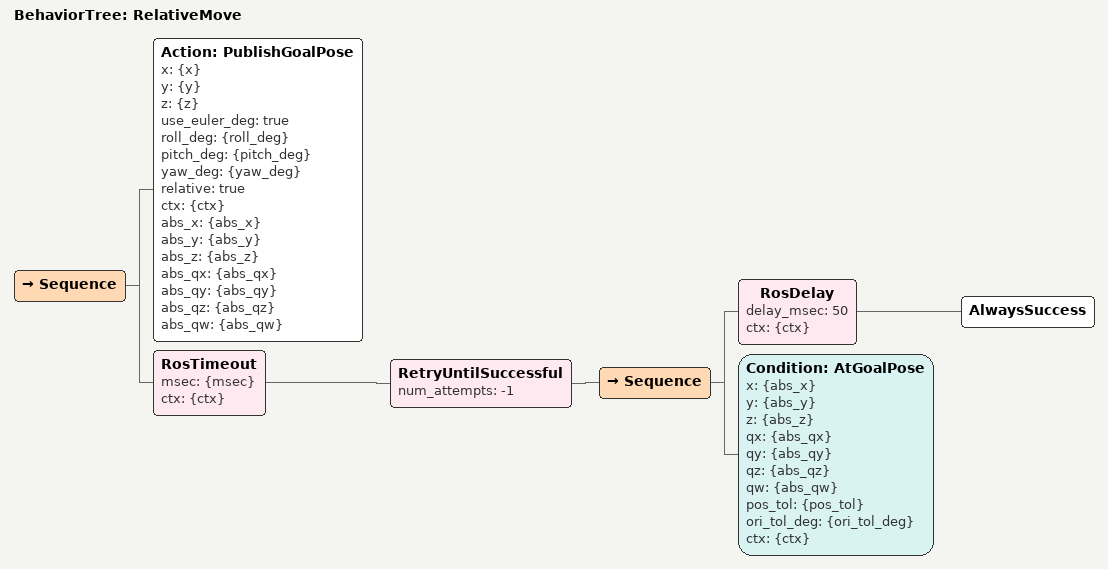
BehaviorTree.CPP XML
<root BTCPP_format="4">
    <BehaviorTree ID="RelativeMove">
        <Sequence>
            <Action ID="PublishGoalPose"
                x="{x}" y="{y}" z="{z}"
                use_euler_deg="true"
                roll_deg="{roll_deg}" pitch_deg="{pitch_deg}" yaw_deg="{yaw_deg}"
                relative="true" ctx="{ctx}"
                abs_x="{abs_x}" abs_y="{abs_y}" abs_z="{abs_z}"
                abs_qx="{abs_qx}" abs_qy="{abs_qy}" abs_qz="{abs_qz}" abs_qw="{abs_qw}"/>

            <RosTimeout msec="{msec}" ctx="{ctx}">
                <RetryUntilSuccessful num_attempts="-1">
                    <Sequence>
                        <RosDelay delay_msec="50" ctx="{ctx}"><AlwaysSuccess/></RosDelay>
                        <Condition ID="AtGoalPose"
                        x="{abs_x}" y="{abs_y}" z="{abs_z}"
                        qx="{abs_qx}" qy="{abs_qy}" qz="{abs_qz}" qw="{abs_qw}"
                        pos_tol="{pos_tol}" ori_tol_deg="{ori_tol_deg}" ctx="{ctx}"/>
                    </Sequence>
                </RetryUntilSuccessful>
            </RosTimeout>
        </Sequence>
    </BehaviorTree>
</root>
